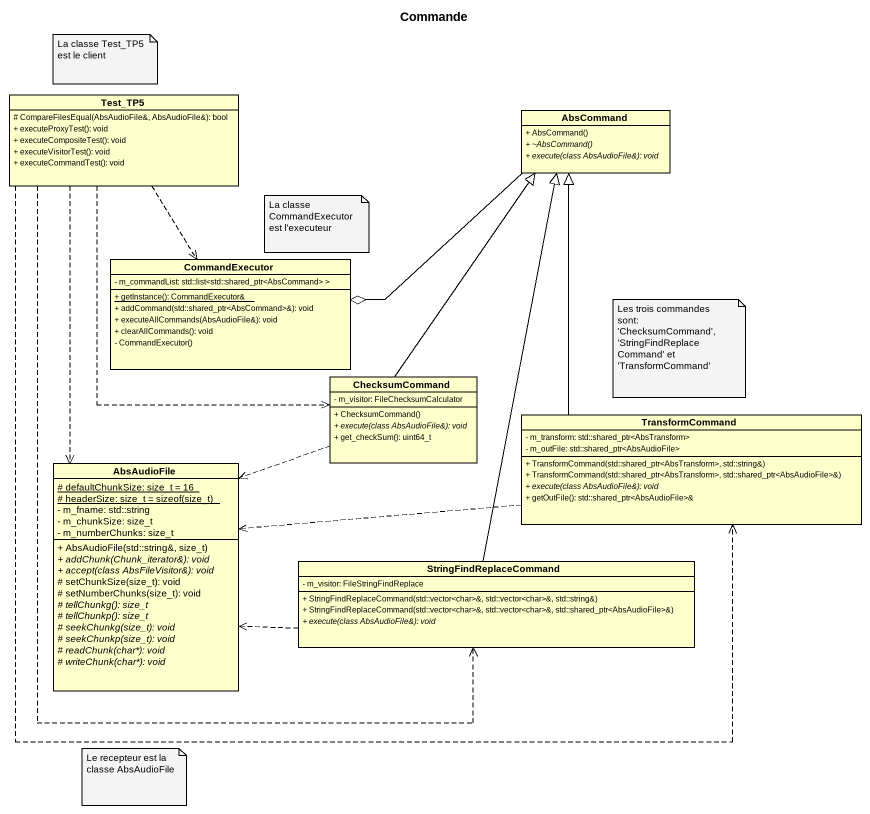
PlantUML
@startuml
title Commande
hide circle
hide empty members
skinparam classAttributeIconSize 0
class Test_TP5 {
  # CompareFilesEqual(AbsAudioFile&, AbsAudioFile&): bool
  + executeProxyTest(): void
  + executeCompositeTest(): void
  + executeVisitorTest(): void
  + executeCommandTest(): void
}
class AbsCommand {
  + AbsCommand()
  {abstract} + ~AbsCommand()
  {abstract} + execute(class AbsAudioFile&): void
}
class CommandExecutor {
  - m_commandList: std::list<std::shared_ptr<AbsCommand> >
  {static} + getInstance(): CommandExecutor&
  + addCommand(std::shared_ptr<AbsCommand>&): void
  + executeAllCommands(AbsAudioFile&): void
  + clearAllCommands(): void
  - CommandExecutor()
}
class ChecksumCommand {
  - m_visitor: FileChecksumCalculator
  + ChecksumCommand()
  {abstract} + execute(class AbsAudioFile&): void
  + get_checkSum(): uint64_t
}
class TransformCommand {
  - m_transform: std::shared_ptr<AbsTransform>
  - m_outFile: std::shared_ptr<AbsAudioFile>
  + TransformCommand(std::shared_ptr<AbsTransform>, std::string&)
  + TransformCommand(std::shared_ptr<AbsTransform>, std::shared_ptr<AbsAudioFile>&)
  {abstract} + execute(class AbsAudioFile&): void
  + getOutFile(): std::shared_ptr<AbsAudioFile>&
}
class AbsAudioFile {
  {static} # defaultChunkSize: size_t = 16
  {static} {field} # headerSize: size_t = sizeof(size_t)
  - m_fname: std::string
  - m_chunkSize: size_t
  - m_numberChunks: size_t
  + AbsAudioFile(std::string&, size_t)
  {abstract} + addChunk(Chunk_iterator&): void
  {abstract} + accept(class AbsFileVisitor&): void
  # setChunkSize(size_t): void
  # setNumberChunks(size_t): void
  {abstract} # tellChunkg(): size_t
  {abstract} # tellChunkp(): size_t
  {abstract} # seekChunkg(size_t): void
  {abstract} # seekChunkp(size_t): void
  {abstract} # readChunk(char*): void
  {abstract} # writeChunk(char*): void
}
class StringFindReplaceCommand {
  - m_visitor: FileStringFindReplace
  + StringFindReplaceCommand(std::vector<char>&, std::vector<char>&, std::string&)
  + StringFindReplaceCommand(std::vector<char>&, std::vector<char>&, std::shared_ptr<AbsAudioFile>&)
  {abstract} + execute(class AbsAudioFile&): void
}
Test_TP5 ..> CommandExecutor
Test_TP5 ..> ChecksumCommand
Test_TP5 .right.> TransformCommand
Test_TP5 ..> AbsAudioFile
Test_TP5 ..> StringFindReplaceCommand
AbsCommand -left-o CommandExecutor
ChecksumCommand -up-|> AbsCommand
ChecksumCommand ..> AbsAudioFile
TransformCommand -up-|> AbsCommand
TransformCommand .left.> AbsAudioFile
StringFindReplaceCommand -up-|> AbsCommand
StringFindReplaceCommand .left.> AbsAudioFile
note as N1
  La classe Test_TP5 est le client
end note
note as N2
  La classe CommandExecutor est l'executeur
end note
note as N3
  Les trois commandes sont:
  ~'ChecksumCommand', 'StringFindReplaceCommand' et 'TransformCommand'
end note
note as N4
  Le recepteur est la classe AbsAudioFile
end note
@enduml
